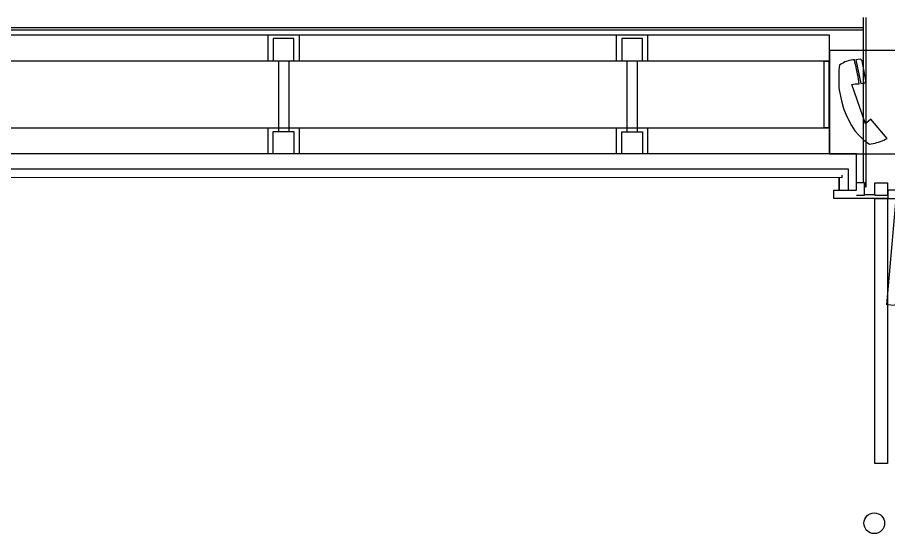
# Model space of a CAD drawing. Header units: metres. Extents: x 19 to 194, y 62 to 154.
# Drawn here: x 96.23 to 104.67, y 64.83 to 69.82 of the extents above; entities that cross this region are included whole.
import ezdxf

# ---------------------------------------------------------------- set-up
doc = ezdxf.new("R2010")
doc.units = ezdxf.units.M
doc.header["$MEASUREMENT"] = 0
doc.layers.add('ALL', color=7, linetype='Continuous')
doc.layers.add('ALL4', color=7, linetype='Continuous')

msp = doc.modelspace()

# ---------------------------------------------------------------- linework, layer by layer
at = {"layer": 'ALL', "color": 18, "lineweight": 25, "true_color": 0x000000}
for points in [[(104.4249, 69.8203), (104.4249, 68.2302)], [(104.4549, 68.2302), (104.4549, 69.8203)], [(104.4249, 69.72), (76.3249, 69.7201)], [(76.3249, 69.7001), (104.4249, 69.7001)], [(98.6624, 69.4001), (98.6624, 69.6501)], [(98.9624, 69.6501), (98.9624, 69.4001)], [(102.0374, 69.4001), (102.0374, 69.6501)], [(102.3374, 69.6501), (102.3374, 69.4001)], [(98.7624, 69.4002), (98.7624, 68.7152)], [(98.8624, 69.4002), (98.8624, 68.7152)], [(102.1374, 69.4001), (102.1374, 68.7151)], [(102.2374, 69.4001), (102.2374, 68.7151)], [(104.0999, 68.5001), (104.0999, 68.7501), (76.6499, 68.7502), (76.6499, 68.5002)], [(98.6624, 68.5001), (98.6624, 68.7501)], [(98.9624, 68.7501), (98.9624, 68.5001)], [(102.0374, 68.5001), (102.0374, 68.7501)], [(102.3374, 68.7501), (102.3374, 68.5001)], [(104.2199, 68.2951), (104.2199, 68.2701), (76.5299, 68.2702), (76.5299, 68.2952)], [(104.3599, 68.1001), (104.4399, 68.1001), (104.4399, 68.2201), (104.3599, 68.2201)], [(104.4399, 68.1071), (104.5399, 68.1071), (104.5399, 68.1001), (104.5399, 68.2201), (104.6599, 68.2201), (104.6599, 68.1001)], [(104.8242, 68.0631), (104.7341, 67.0324), (104.6543, 67.0393), (104.7445, 68.0701), (104.7445, 68.2501), (106.9178, 68.2501), (106.9178, 68.0701)], [(104.5399, 68.1001), (104.6649, 68.1001), (104.6649, 68.0701), (105.8662, 68.0701), (105.8661, 68.1501), (105.8761, 68.1501), (105.8762, 68.0701), (105.8662, 68.0701), (105.8661, 68.1501), (104.6649, 68.1501), (104.6649, 68.0701), (104.1399, 68.0701), (104.1399, 68.1501), (104.3599, 68.1501)], [(104.5349, 68.0701), (104.6599, 68.0701), (104.6599, 65.5033), (104.5399, 65.5033), (104.5399, 68.0701)]]:
    msp.add_lwpolyline(points, dxfattribs=at)
for points in [[(76.6499, 69.4002), (104.0999, 69.4001), (104.0999, 69.6501), (76.6499, 69.6502)], [(98.7124, 69.6152), (98.7124, 69.4002), (98.9124, 69.4002), (98.9124, 69.6152)], [(102.0874, 69.6151), (102.0874, 69.4001), (102.2874, 69.4001), (102.2874, 69.6151)], [(104.0449, 69.3951), (104.0449, 68.7551), (104.0949, 68.7551), (104.0949, 69.3951)], [(104.0949, 69.3951), (104.0949, 68.7551), (104.0999, 68.7551), (104.0999, 69.3951)], [(98.9124, 68.7152), (98.9124, 68.5002), (98.7124, 68.5002), (98.7124, 68.7152)], [(102.2874, 68.7151), (102.2874, 68.5001), (102.0874, 68.5001), (102.0874, 68.7151)], [(104.3599, 68.1501), (104.3599, 68.5001), (76.3899, 68.5002), (76.3899, 68.1501), (76.4699, 68.1501), (76.4699, 68.3551), (104.2799, 68.3551), (104.2799, 68.1501)], [(104.1949, 68.1551), (104.1949, 68.2651), (104.1899, 68.2651), (104.1899, 68.1551)], [(104.4479, 68.2301), (104.4479, 68.1801), (104.4549, 68.1801), (104.4549, 68.2301)]]:
    msp.add_lwpolyline(points, close=True, dxfattribs=at)
at = {"layer": 'ALL', "color": 1, "lineweight": 25}
for points in [[(104.0999, 68.5001), (105.0999, 68.5001), (105.0999, 69.5001), (104.0999, 69.5001)], [(104.3614, 69.3178), (104.3564, 69.3411), (104.3508, 69.3644), (104.3457, 69.3877), (104.3412, 69.4115), (104.325, 69.41), (104.3093, 69.4074), (104.2941, 69.4044), (104.2789, 69.4004), (104.2642, 69.3953), (104.2495, 69.3892), (104.2358, 69.3826), (104.2221, 69.375), (104.209, 69.3669), (104.1958, 69.3578), (104.1928, 69.335), (104.1907, 69.3112), (104.1887, 69.2636), (104.1887, 69.2149), (104.1892, 69.1906), (104.1912, 69.143), (104.1928, 69.1197), (104.2044, 69.0594), (104.2191, 68.9996), (104.2363, 68.9409), (104.2571, 68.8836), (104.2824, 68.8284), (104.3118, 68.7747), (104.3462, 68.7241), (104.3868, 68.677), (104.4334, 68.6329), (104.4866, 68.5929), (104.5043, 68.5959), (104.5225, 68.5999), (104.5403, 68.6045), (104.5575, 68.6096), (104.5752, 68.6151), (104.5919, 68.6207), (104.6092, 68.6273), (104.6259, 68.6344), (104.6421, 68.642), (104.6588, 68.6496), (104.5007, 68.8369), (104.4473, 68.7894), (104.3145, 69.1716), (104.347, 69.1772), (104.3883, 69.1764), (104.3847, 69.2003), (104.3807, 69.2241), (104.3761, 69.2479), (104.3716, 69.2712), (104.3665, 69.295)], [(104.4157, 69.4014), (104.4122, 69.4075), (104.4076, 69.4115), (104.402, 69.4141), (104.396, 69.4156), (104.3555, 69.4117), (104.402, 69.18), (104.436, 69.1856), (104.441, 69.1876), (104.4456, 69.1912), (104.4496, 69.1982), (104.4509, 69.2093)]]:
    msp.add_lwpolyline(points, close=True, dxfattribs=at)
at = {"layer": 'ALL', "color": 18, "lineweight": 25, "true_color": 0x000000}
msp.add_circle((104.5329, 64.9269), 0.1, dxfattribs=at)
at = {"layer": 'ALL4', "color": 18, "lineweight": 25, "true_color": 0x000000}
for points in [[(104.4249, 69.8203), (104.4249, 68.2302)], [(104.4549, 68.2302), (104.4549, 69.8203)], [(104.4249, 69.72), (76.3249, 69.7201)], [(76.3249, 69.7001), (104.4249, 69.7001)], [(98.6624, 69.4001), (98.6624, 69.6501)], [(98.9624, 69.6501), (98.9624, 69.4001)], [(102.0374, 69.4001), (102.0374, 69.6501)], [(102.3374, 69.6501), (102.3374, 69.4001)], [(98.7624, 69.4002), (98.7624, 68.7152)], [(98.8624, 69.4002), (98.8624, 68.7152)], [(102.1374, 69.4001), (102.1374, 68.7151)], [(102.2374, 69.4001), (102.2374, 68.7151)], [(104.0999, 68.5001), (104.0999, 68.7501), (76.6499, 68.7502), (76.6499, 68.5002)], [(98.6624, 68.5001), (98.6624, 68.7501)], [(98.9624, 68.7501), (98.9624, 68.5001)], [(102.0374, 68.5001), (102.0374, 68.7501)], [(102.3374, 68.7501), (102.3374, 68.5001)], [(104.2199, 68.2951), (104.2199, 68.2701), (76.5299, 68.2702), (76.5299, 68.2952)], [(104.3599, 68.1001), (104.4399, 68.1001), (104.4399, 68.2201), (104.3599, 68.2201)], [(104.4399, 68.1071), (104.5399, 68.1071), (104.5399, 68.1001), (104.5399, 68.2201), (104.6599, 68.2201), (104.6599, 68.1001)], [(104.8242, 68.0631), (104.7341, 67.0324), (104.6543, 67.0393), (104.7445, 68.0701), (104.7445, 68.2501), (106.9178, 68.2501), (106.9178, 68.0701)], [(104.5399, 68.1001), (104.6649, 68.1001), (104.6649, 68.0701), (105.8662, 68.0701), (105.8661, 68.1501), (105.8761, 68.1501), (105.8762, 68.0701), (105.8662, 68.0701), (105.8661, 68.1501), (104.6649, 68.1501), (104.6649, 68.0701), (104.1399, 68.0701), (104.1399, 68.1501), (104.3599, 68.1501)], [(104.5349, 68.0701), (104.6599, 68.0701), (104.6599, 65.5033), (104.5399, 65.5033), (104.5399, 68.0701)]]:
    msp.add_lwpolyline(points, dxfattribs=at)
for points in [[(76.6499, 69.4002), (104.0999, 69.4001), (104.0999, 69.6501), (76.6499, 69.6502)], [(98.7124, 69.6152), (98.7124, 69.4002), (98.9124, 69.4002), (98.9124, 69.6152)], [(102.0874, 69.6151), (102.0874, 69.4001), (102.2874, 69.4001), (102.2874, 69.6151)], [(104.0449, 69.3951), (104.0449, 68.7551), (104.0949, 68.7551), (104.0949, 69.3951)], [(104.0949, 69.3951), (104.0949, 68.7551), (104.0999, 68.7551), (104.0999, 69.3951)], [(98.9124, 68.7152), (98.9124, 68.5002), (98.7124, 68.5002), (98.7124, 68.7152)], [(102.2874, 68.7151), (102.2874, 68.5001), (102.0874, 68.5001), (102.0874, 68.7151)], [(104.3599, 68.1501), (104.3599, 68.5001), (76.3899, 68.5002), (76.3899, 68.1501), (76.4699, 68.1501), (76.4699, 68.3551), (104.2799, 68.3551), (104.2799, 68.1501)], [(104.1949, 68.1551), (104.1949, 68.2651), (104.1899, 68.2651), (104.1899, 68.1551)], [(104.4479, 68.2301), (104.4479, 68.1801), (104.4549, 68.1801), (104.4549, 68.2301)]]:
    msp.add_lwpolyline(points, close=True, dxfattribs=at)
at = {"layer": 'ALL4', "color": 1, "lineweight": 25}
for points in [[(104.0999, 68.5001), (105.0999, 68.5001), (105.0999, 69.5001), (104.0999, 69.5001)], [(104.3614, 69.3178), (104.3564, 69.3411), (104.3508, 69.3644), (104.3457, 69.3877), (104.3412, 69.4115), (104.325, 69.41), (104.3093, 69.4074), (104.2941, 69.4044), (104.2789, 69.4004), (104.2642, 69.3953), (104.2495, 69.3892), (104.2358, 69.3826), (104.2221, 69.375), (104.209, 69.3669), (104.1958, 69.3578), (104.1928, 69.335), (104.1907, 69.3112), (104.1887, 69.2636), (104.1887, 69.2149), (104.1892, 69.1906), (104.1912, 69.143), (104.1928, 69.1197), (104.2044, 69.0594), (104.2191, 68.9996), (104.2363, 68.9409), (104.2571, 68.8836), (104.2824, 68.8284), (104.3118, 68.7747), (104.3462, 68.7241), (104.3868, 68.677), (104.4334, 68.6329), (104.4866, 68.5929), (104.5043, 68.5959), (104.5225, 68.5999), (104.5403, 68.6045), (104.5575, 68.6096), (104.5752, 68.6151), (104.5919, 68.6207), (104.6092, 68.6273), (104.6259, 68.6344), (104.6421, 68.642), (104.6588, 68.6496), (104.5007, 68.8369), (104.4473, 68.7894), (104.3145, 69.1716), (104.347, 69.1772), (104.3883, 69.1764), (104.3847, 69.2003), (104.3807, 69.2241), (104.3761, 69.2479), (104.3716, 69.2712), (104.3665, 69.295)], [(104.4157, 69.4014), (104.4122, 69.4075), (104.4076, 69.4115), (104.402, 69.4141), (104.396, 69.4156), (104.3555, 69.4117), (104.402, 69.18), (104.436, 69.1856), (104.441, 69.1876), (104.4456, 69.1912), (104.4496, 69.1982), (104.4509, 69.2093)]]:
    msp.add_lwpolyline(points, close=True, dxfattribs=at)
at = {"layer": 'ALL4', "color": 18, "lineweight": 25, "true_color": 0x000000}
msp.add_circle((104.5329, 64.9269), 0.1, dxfattribs=at)

doc.saveas('drawing.dxf')
